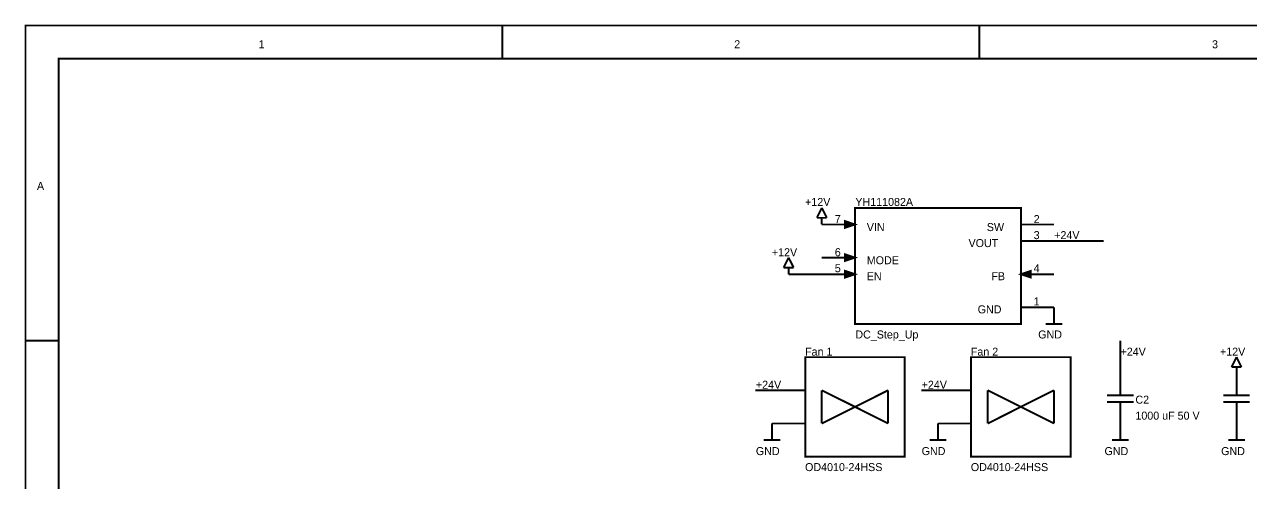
# Model space of a CAD drawing. Header units: inches. Extents: x 0 to 292, y 0 to 193.
# Drawn here: x -0.1 to 187.7, y 122.9 to 193.2 of the extents above; entities that cross this region are included whole.
import ezdxf

# ---------------------------------------------------------------- set-up
doc = ezdxf.new("R2010")
doc.units = ezdxf.units.IN
doc.layers.add('Sheet', color=255, linetype='Continuous')

msp = doc.modelspace()

# ---------------------------------------------------------------- linework, layer by layer
at = {"layer": 'Sheet'}
for points in [[(0, 193.03, 0.3, 0.3, 0), (292.1, 193.03, 0.3, 0.3, 0), (292.1, 0, 0.3, 0.3, 0), (0, 0, 0.3, 0.3, 0), (0, 193.03, 0.3, 0.3, 0)], [(0, 193.03, 0.0991, 0.0991, 0), (0, 0, 0.0991, 0.0991, 0), (292.1, 0, 0.0991, 0.0991, 0), (292.1, 193.03, 0.0991, 0.0991, 0), (0, 193.03, 0.0991, 0.0991, 0), (0, 193.03, 0.0991, 0.0991, 0)], [(5.09, 187.95, 0.3, 0.3, 0), (287.02, 187.95, 0.3, 0.3, 0), (287.02, 5.08, 0.3, 0.3, 0), (5.09, 5.08, 0.3, 0.3, 0), (5.09, 187.95, 0.3, 0.3, 0)], [(5.09, 187.95, 0.0991, 0.0991, 0), (5.09, 5.08, 0.0991, 0.0991, 0), (287.02, 5.08, 0.0991, 0.0991, 0), (287.02, 187.95, 0.0991, 0.0991, 0), (5.09, 187.95, 0.0991, 0.0991, 0), (5.09, 187.95, 0.0991, 0.0991, 0)], [(127.01, 165.09, 0.3, 0.3, 0), (152.41, 165.09, 0.3, 0.3, 0), (152.41, 147.32, 0.3, 0.3, 0), (127.01, 147.32, 0.3, 0.3, 0), (127.01, 165.09, 0.3, 0.3, 0)], [(127.01, 165.09, 0.0991, 0.0991, 0), (127.01, 147.32, 0.0991, 0.0991, 0), (152.41, 147.32, 0.0991, 0.0991, 0), (152.41, 165.09, 0.0991, 0.0991, 0), (127.01, 165.09, 0.0991, 0.0991, 0), (127.01, 165.09, 0.0991, 0.0991, 0)], [(125.49, 163.06, 0.3, 0.3, 0), (127.01, 162.55, 0.3, 0.3, 0), (125.49, 162.05, 0.3, 0.3, 0), (125.49, 163.06, 0.3, 0.3, 0)], [(125.49, 163.06, 0.0991, 0.0991, 0), (127.01, 162.55, 0.0991, 0.0991, 0), (125.49, 162.05, 0.0991, 0.0991, 0), (125.49, 163.06, 0.0991, 0.0991, 0)], [(125.49, 157.98, 0.3, 0.3, 0), (127.01, 157.48, 0.3, 0.3, 0), (125.49, 156.97, 0.3, 0.3, 0), (125.49, 157.98, 0.3, 0.3, 0)], [(125.49, 157.98, 0.0991, 0.0991, 0), (127.01, 157.48, 0.0991, 0.0991, 0), (125.49, 156.97, 0.0991, 0.0991, 0), (125.49, 157.98, 0.0991, 0.0991, 0)], [(125.49, 155.44, 0.3, 0.3, 0), (127.01, 154.93, 0.3, 0.3, 0), (125.49, 154.43, 0.3, 0.3, 0), (125.49, 155.44, 0.3, 0.3, 0)], [(125.49, 155.44, 0.0991, 0.0991, 0), (127.01, 154.93, 0.0991, 0.0991, 0), (125.49, 154.43, 0.0991, 0.0991, 0), (125.49, 155.44, 0.0991, 0.0991, 0)], [(153.93, 155.44, 0.3, 0.3, 0), (152.41, 154.93, 0.3, 0.3, 0), (153.93, 154.43, 0.3, 0.3, 0), (153.93, 155.44, 0.3, 0.3, 0)], [(153.93, 155.44, 0.0991, 0.0991, 0), (152.41, 154.93, 0.0991, 0.0991, 0), (153.93, 154.43, 0.0991, 0.0991, 0), (153.93, 155.44, 0.0991, 0.0991, 0)], [(119.38, 142.23, 0.3, 0.3, 0), (134.63, 142.23, 0.3, 0.3, 0), (134.63, 126.99, 0.3, 0.3, 0), (119.38, 126.99, 0.3, 0.3, 0), (119.38, 142.23, 0.3, 0.3, 0)], [(119.38, 142.23, 0.0991, 0.0991, 0), (119.38, 126.99, 0.0991, 0.0991, 0), (134.63, 126.99, 0.0991, 0.0991, 0), (134.63, 142.23, 0.0991, 0.0991, 0), (119.38, 142.23, 0.0991, 0.0991, 0), (119.38, 142.23, 0.0991, 0.0991, 0)], [(144.78, 142.23, 0.3, 0.3, 0), (160.03, 142.23, 0.3, 0.3, 0), (160.03, 126.99, 0.3, 0.3, 0), (144.78, 126.99, 0.3, 0.3, 0), (144.78, 142.23, 0.3, 0.3, 0)], [(144.78, 142.23, 0.0991, 0.0991, 0), (144.78, 126.99, 0.0991, 0.0991, 0), (160.03, 126.99, 0.0991, 0.0991, 0), (160.03, 142.23, 0.0991, 0.0991, 0), (144.78, 142.23, 0.0991, 0.0991, 0), (144.78, 142.23, 0.0991, 0.0991, 0)]]:
    msp.add_lwpolyline(points, format="xyseb", close=True, dxfattribs=at)
for points in [[(0, 193.03, 0.3, 0.3, 0), (5.09, 193.03, 0.3, 0.3, 0)], [(73.02, 193.03, 0.3, 0.3, 0), (73.02, 187.95, 0.3, 0.3, 0)], [(146.05, 193.03, 0.3, 0.3, 0), (146.05, 187.95, 0.3, 0.3, 0)], [(121.92, 165.09, 0.3, 0.3, 0), (121.17, 163.57, 0.3, 0.3, 0)], [(121.17, 163.57, 0.3, 0.3, 0), (122.69, 163.57, 0.3, 0.3, 0)], [(121.92, 165.09, 0.3, 0.3, 0), (122.69, 163.57, 0.3, 0.3, 0)], [(121.92, 162.55, 0.3, 0.3, 0), (121.92, 163.57, 0.3, 0.3, 0)], [(127.01, 162.55, 0.3, 0.3, 0), (121.92, 162.55, 0.3, 0.3, 0)], [(152.41, 162.55, 0.3, 0.3, 0), (157.48, 162.55, 0.3, 0.3, 0)], [(152.41, 160.02, 0.3, 0.3, 0), (157.48, 160.02, 0.3, 0.3, 0)], [(157.48, 160.02, 0.3, 0.3, 0), (165.1, 160.02, 0.3, 0.3, 0)], [(116.84, 157.48, 0.3, 0.3, 0), (116.08, 155.95, 0.3, 0.3, 0)], [(116.08, 155.95, 0.3, 0.3, 0), (117.61, 155.95, 0.3, 0.3, 0)], [(116.84, 157.48, 0.3, 0.3, 0), (117.61, 155.95, 0.3, 0.3, 0)], [(116.84, 154.93, 0.3, 0.3, 0), (116.84, 155.95, 0.3, 0.3, 0)], [(127.01, 157.48, 0.3, 0.3, 0), (121.92, 157.48, 0.3, 0.3, 0)], [(121.92, 154.93, 0.3, 0.3, 0), (116.84, 154.93, 0.3, 0.3, 0)], [(127.01, 154.93, 0.3, 0.3, 0), (121.92, 154.93, 0.3, 0.3, 0)], [(152.41, 154.93, 0.3, 0.3, 0), (157.48, 154.93, 0.3, 0.3, 0)], [(152.41, 149.86, 0.3, 0.3, 0), (157.48, 149.86, 0.3, 0.3, 0)], [(157.48, 149.86, 0.3, 0.3, 0), (157.48, 147.32, 0.3, 0.3, 0)], [(156.21, 147.32, 0.3, 0.3, 0), (158.76, 147.32, 0.3, 0.3, 0)], [(0, 144.77, 0.3, 0.3, 0), (5.09, 144.77, 0.3, 0.3, 0)], [(167.64, 139.69, 0.3, 0.3, 0), (167.64, 144.77, 0.3, 0.3, 0)], [(185.43, 142.23, 0.3, 0.3, 0), (184.66, 140.71, 0.3, 0.3, 0)], [(185.43, 142.23, 0.3, 0.3, 0), (186.18, 140.71, 0.3, 0.3, 0)], [(167.64, 137.16, 0.3, 0.3, 0), (167.64, 139.69, 0.3, 0.3, 0)], [(184.66, 140.71, 0.3, 0.3, 0), (186.18, 140.71, 0.3, 0.3, 0)], [(185.43, 139.69, 0.3, 0.3, 0), (185.43, 140.71, 0.3, 0.3, 0)], [(185.43, 137.16, 0.3, 0.3, 0), (185.43, 139.69, 0.3, 0.3, 0)], [(111.77, 137.16, 0.3, 0.3, 0), (119.38, 137.16, 0.3, 0.3, 0)], [(121.92, 137.16, 0.3, 0.3, 0), (121.92, 132.07, 0.3, 0.3, 0)], [(121.92, 137.16, 0.3, 0.3, 0), (127.01, 134.62, 0.3, 0.3, 0)], [(127.01, 134.62, 0.3, 0.3, 0), (132.08, 137.16, 0.3, 0.3, 0)], [(132.08, 137.16, 0.3, 0.3, 0), (132.08, 132.07, 0.3, 0.3, 0)], [(137.17, 137.16, 0.3, 0.3, 0), (144.78, 137.16, 0.3, 0.3, 0)], [(147.33, 137.16, 0.3, 0.3, 0), (147.33, 132.07, 0.3, 0.3, 0)], [(147.33, 137.16, 0.3, 0.3, 0), (152.41, 134.62, 0.3, 0.3, 0)], [(152.41, 134.62, 0.3, 0.3, 0), (157.48, 137.16, 0.3, 0.3, 0)], [(157.48, 137.16, 0.3, 0.3, 0), (157.48, 132.07, 0.3, 0.3, 0)], [(167.64, 137.16, 0.3, 0.3, 0), (167.64, 136.39, 0.3, 0.3, 0)], [(185.43, 137.16, 0.3, 0.3, 0), (185.43, 136.39, 0.3, 0.3, 0)], [(165.61, 136.39, 0.3, 0.3, 0), (169.68, 136.39, 0.3, 0.3, 0)], [(169.68, 135.37, 0.3, 0.3, 0), (165.61, 135.37, 0.3, 0.3, 0)], [(167.64, 134.62, 0.3, 0.3, 0), (167.64, 135.37, 0.3, 0.3, 0)], [(183.39, 136.39, 0.3, 0.3, 0), (187.45, 136.39, 0.3, 0.3, 0)], [(187.45, 135.37, 0.3, 0.3, 0), (183.39, 135.37, 0.3, 0.3, 0)], [(185.43, 134.62, 0.3, 0.3, 0), (185.43, 135.37, 0.3, 0.3, 0)], [(121.92, 132.07, 0.3, 0.3, 0), (127.01, 134.62, 0.3, 0.3, 0)], [(132.08, 132.07, 0.3, 0.3, 0), (127.01, 134.62, 0.3, 0.3, 0)], [(147.33, 132.07, 0.3, 0.3, 0), (152.41, 134.62, 0.3, 0.3, 0)], [(157.48, 132.07, 0.3, 0.3, 0), (152.41, 134.62, 0.3, 0.3, 0)], [(167.64, 134.62, 0.3, 0.3, 0), (167.64, 132.07, 0.3, 0.3, 0)], [(185.43, 134.62, 0.3, 0.3, 0), (185.43, 132.07, 0.3, 0.3, 0)], [(114.31, 132.07, 0.3, 0.3, 0), (114.31, 129.53, 0.3, 0.3, 0)], [(114.31, 132.07, 0.3, 0.3, 0), (119.38, 132.07, 0.3, 0.3, 0)], [(139.71, 132.07, 0.3, 0.3, 0), (139.71, 129.53, 0.3, 0.3, 0)], [(139.71, 132.07, 0.3, 0.3, 0), (144.78, 132.07, 0.3, 0.3, 0)], [(167.64, 132.07, 0.3, 0.3, 0), (167.64, 129.53, 0.3, 0.3, 0)], [(185.43, 132.07, 0.3, 0.3, 0), (185.43, 129.53, 0.3, 0.3, 0)], [(113.04, 129.53, 0.3, 0.3, 0), (115.58, 129.53, 0.3, 0.3, 0)], [(138.44, 129.53, 0.3, 0.3, 0), (140.97, 129.53, 0.3, 0.3, 0)], [(166.37, 129.53, 0.3, 0.3, 0), (168.91, 129.53, 0.3, 0.3, 0)], [(184.16, 129.53, 0.3, 0.3, 0), (186.7, 129.53, 0.3, 0.3, 0)]]:
    msp.add_lwpolyline(points, format="xyseb", dxfattribs=at)
for points in [[(125.43, 161.98), (127.16, 162.56), (125.43, 163.14)], [(125.43, 156.9), (127.16, 157.48), (125.43, 158.06)], [(125.43, 154.36), (127.16, 154.94), (125.43, 155.52)], [(153.97, 155.52), (152.24, 154.94), (153.97, 154.36)]]:
    msp.add_solid(points, dxfattribs=at)

# ---------------------------------------------------------------- texts
for s, height, p in [('1', 1.23, (35.7, 189.54)), ('2', 1.23, (108.51, 189.54)), ('3', 1.23, (181.67, 189.54)), ('A', 1.23, (1.75, 167.84)), ('+12V', 1.225, (119.36, 165.39)), ('YH111082A', 1.225, (127.06, 165.39)), ('7', 1.23, (123.91, 162.76)), ('2', 1.23, (154.36, 162.76)), ('VIN', 1.225, (128.81, 161.54)), ('SW', 1.225, (147.19, 161.54)), ('VOUT', 1.225, (144.39, 159.09)), ('3', 1.23, (154.36, 160.31)), ('+24V', 1.225, (157.51, 160.31)), ('+12V', 1.225, (114.28, 157.69)), ('6', 1.23, (123.91, 157.69)), ('5', 1.23, (123.91, 155.24)), ('MODE', 1.225, (128.81, 156.46)), ('4', 1.23, (154.36, 155.24)), ('EN', 1.225, (128.81, 154.01)), ('FB', 1.225, (147.89, 154.01)), ('1', 1.23, (154.36, 150.16)), ('GND', 1.225, (145.79, 148.94)), ('DC_Step_Up', 1.225, (127.06, 145.09)), ('GND', 1.225, (155.06, 145.09)), ('Fan 1', 1.225, (119.36, 142.46)), ('Fan 2', 1.225, (144.74, 142.46)), ('+24V', 1.225, (167.66, 142.46)), ('+12V', 1.225, (182.89, 142.46)), ('+24V', 1.225, (111.83, 137.39)), ('+24V', 1.225, (137.21, 137.39)), ('C2', 1.225, (169.94, 135.11)), ('1000 uF 50 V', 1.2251, (169.94, 132.66)), ('GND', 1.225, (111.83, 127.23)), ('GND', 1.225, (137.21, 127.23)), ('GND', 1.225, (165.21, 127.23)), ('GND', 1.225, (183.07, 127.23)), ('OD4010-24HSS', 1.2251, (119.36, 124.78)), ('OD4010-24HSS', 1.2251, (144.74, 124.78))]:
    msp.add_text(s, height=height, dxfattribs=at).set_placement(p)

doc.saveas('drawing.dxf')
